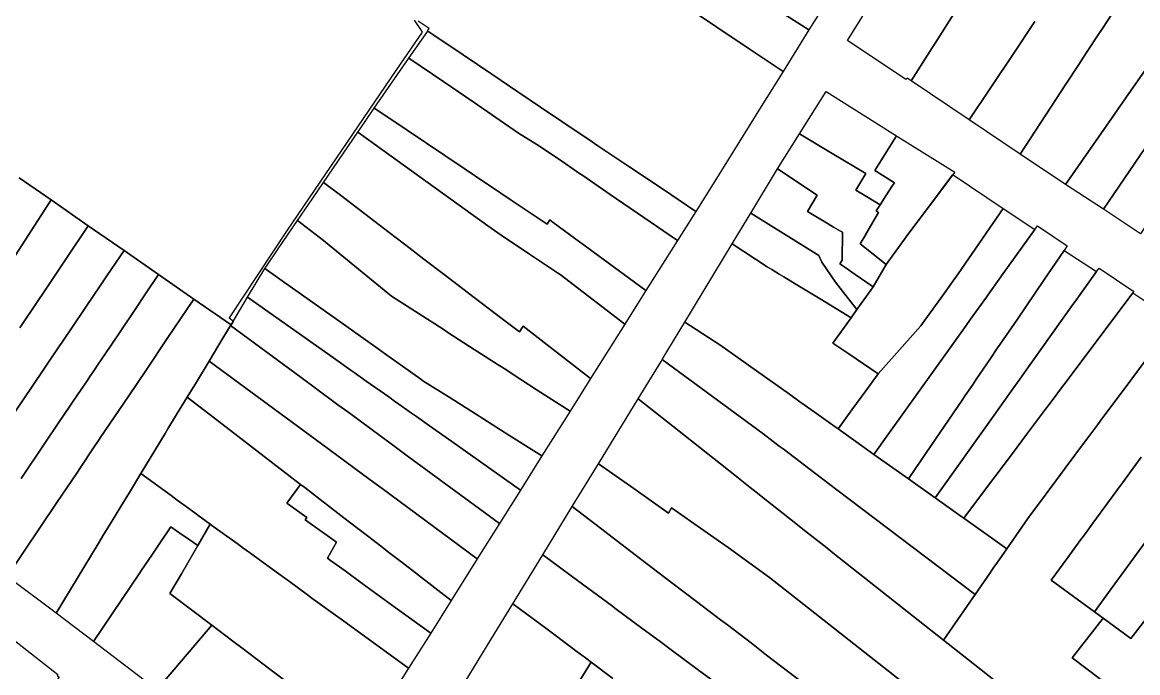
# Model space of a CAD drawing. Header units: metres. Extents: x 3 to 1005126, y 39 to 4383651.
# Drawn here: x 490497.1 to 490633.2, y 4371583 to 4371662.4 of the extents above; entities that cross this region are included whole.
import ezdxf

# ---------------------------------------------------------------- set-up
doc = ezdxf.new("R2010")
doc.units = ezdxf.units.M
doc.header["$MEASUREMENT"] = 0
doc.layers.add('TM_Llucmajor', color=7, linetype='Continuous')

msp = doc.modelspace()

# ---------------------------------------------------------------- linework, layer by layer
at = {"layer": 'TM_Llucmajor', "linetype": 'Continuous', "flags": 128}
for points in [[(490573.86, 4371674.04), (490557.47, 4371685.16), (490559.59, 4371689.38), (490560.38, 4371690.94), (490560.42, 4371691.03), (490563.08, 4371689.15), (490564.44, 4371688.19), (490575.49, 4371680.4), (490576.34, 4371679.8), (490577.05, 4371679.3), (490577.51, 4371678.98), (490580.26, 4371677.04), (490581.66, 4371676.05), (490583.98, 4371674.41), (490584.14, 4371674.3), (490595.3, 4371666.43), (490595.91, 4371666), (490593.09, 4371661.47), (490580.92, 4371669.23), (490578.56, 4371670.73), (490576.65, 4371672.08), (490573.86, 4371674.04)], [(490577.77, 4371664.5), (490570.76, 4371669.41), (490564.51, 4371673.8), (490554.89, 4371680.04), (490557.47, 4371685.16), (490573.86, 4371674.04), (490576.65, 4371672.08), (490578.56, 4371670.73), (490580.92, 4371669.23), (490593.09, 4371661.47), (490589.95, 4371656.39), (490585.67, 4371659.24), (490577.77, 4371664.5)], [(490624.4, 4371642.59), (490618.9, 4371646.29), (490624.47, 4371654.82), (490626.06, 4371657.24), (490627, 4371658.68), (490628.41, 4371660.84), (490628.93, 4371661.64), (490631.12, 4371664.99), (490631.16, 4371665.05), (490642.61, 4371682.12), (490644.06, 4371681.11), (490645.35, 4371680.21), (490648.34, 4371678.14), (490648.93, 4371677.73), (490638.29, 4371662.49), (490631.78, 4371653.16), (490630.4, 4371651.18), (490630.3, 4371651.05), (490624.4, 4371642.59)], [(490629.05, 4371639.59), (490624.4, 4371642.59), (490630.3, 4371651.05), (490630.4, 4371651.18), (490631.78, 4371653.16), (490638.29, 4371662.49), (490648.93, 4371677.73), (490653.04, 4371674.87), (490652.93, 4371674.7), (490647.43, 4371666.61), (490645.74, 4371664.13), (490640.7, 4371656.72), (490639.76, 4371655.33), (490638.57, 4371653.58), (490637.28, 4371651.68), (490636.7, 4371650.83), (490634.78, 4371648.01), (490629.05, 4371639.59)], [(490548.51, 4371655.11), (490544.25, 4371657.99), (490546.56, 4371661.31), (490547.43, 4371660.73), (490550.87, 4371658.41), (490554.36, 4371656.05), (490557.68, 4371653.81), (490561.59, 4371651.17), (490562.13, 4371650.81), (490563.69, 4371649.76), (490566.21, 4371648.07), (490567.33, 4371647.32), (490570.86, 4371644.95), (490571.21, 4371644.72), (490575.32, 4371641.96), (490577.11, 4371640.76), (490579.28, 4371639.3), (490577.03, 4371635.74), (490568.83, 4371641.37), (490565.5, 4371643.67), (490565.08, 4371643.94), (490562.51, 4371645.71), (490559.89, 4371647.47), (490557.65, 4371648.84), (490552.09, 4371652.69), (490548.51, 4371655.11)], [(490550.99, 4371644.55), (490541.68, 4371650.81), (490540.03, 4371651.92), (490544.25, 4371657.99), (490548.51, 4371655.11), (490552.09, 4371652.69), (490557.65, 4371648.84), (490559.89, 4371647.47), (490562.51, 4371645.71), (490565.08, 4371643.94), (490565.5, 4371643.67), (490568.83, 4371641.37), (490577.03, 4371635.74), (490573.18, 4371629.63), (490565.37, 4371635.38), (490565.24, 4371635.48), (490561.88, 4371637.96), (490561.45, 4371638.27), (490561.12, 4371637.74), (490558.22, 4371639.69), (490556.73, 4371640.69), (490556.21, 4371641.04), (490555.78, 4371641.33), (490555.08, 4371641.8), (490553.63, 4371642.77), (490550.99, 4371644.55)], [(490601.34, 4371644.18), (490603.52, 4371642.81), (490603.3, 4371642.47), (490602.49, 4371641.21), (490601.78, 4371640.11), (490600.12, 4371641.12), (490598.82, 4371641.9), (490600.03, 4371643.92), (490595.94, 4371646.38), (490591.96, 4371648.78), (490595.19, 4371653.93), (490603.79, 4371648.54), (490601.15, 4371644.3), (490601.34, 4371644.18)], [(490540.05, 4371647.5), (490538.01, 4371648.96), (490538.91, 4371650.28), (490540.03, 4371651.92), (490541.68, 4371650.81), (490550.99, 4371644.55), (490553.63, 4371642.77), (490555.08, 4371641.8), (490555.78, 4371641.33), (490556.21, 4371641.04), (490556.73, 4371640.69), (490558.22, 4371639.69), (490561.12, 4371637.74), (490561.45, 4371638.27), (490561.88, 4371637.96), (490565.24, 4371635.48), (490565.37, 4371635.38), (490573.18, 4371629.63), (490570.61, 4371625.53), (490562.7, 4371631.6), (490562.41, 4371631.82), (490558.86, 4371634.17), (490555.51, 4371636.39), (490553.87, 4371637.56), (490540.05, 4371647.5)], [(490535.89, 4371641.27), (490533.83, 4371642.84), (490538.01, 4371648.96), (490540.05, 4371647.5), (490553.87, 4371637.56), (490555.51, 4371636.39), (490558.86, 4371634.17), (490562.41, 4371631.82), (490562.7, 4371631.6), (490570.61, 4371625.53), (490566.44, 4371618.89), (490558.2, 4371625.31), (490557.74, 4371624.59), (490555.65, 4371626.19), (490551.53, 4371629.33), (490548.56, 4371631.6), (490546.09, 4371633.49), (490544.39, 4371634.79), (490541.86, 4371636.71), (490535.89, 4371641.27)], [(490601.52, 4371639.2), (490601.57, 4371639.16), (490600.04, 4371636.54), (490600.02, 4371636.5), (490599.36, 4371635.33), (490602.52, 4371632.81), (490600.92, 4371630.09), (490598.72, 4371631.62), (490598.32, 4371631.9), (490597.47, 4371632.49), (490596.88, 4371632.9), (490597.15, 4371633.35), (490597.17, 4371636.75), (490596.94, 4371636.89), (490596.1, 4371637.39), (490595.43, 4371637.79), (490592.92, 4371639.3), (490594.09, 4371641.3), (490589.27, 4371644.49), (490591.96, 4371648.78), (490595.94, 4371646.38), (490600.03, 4371643.92), (490598.82, 4371641.9), (490600.12, 4371641.12), (490601.78, 4371640.11), (490601.3, 4371639.36), (490601.52, 4371639.2)], [(490601.34, 4371644.18), (490601.15, 4371644.3), (490603.79, 4371648.54), (490603.92, 4371648.46), (490610.89, 4371644.09), (490607.68, 4371639.83), (490605.05, 4371636.33), (490604.96, 4371636.2), (490603.48, 4371634.16), (490603.45, 4371634.11), (490602.52, 4371632.81), (490599.36, 4371635.33), (490600.02, 4371636.5), (490600.04, 4371636.54), (490601.57, 4371639.16), (490601.52, 4371639.2), (490601.3, 4371639.36), (490601.78, 4371640.11), (490602.49, 4371641.21), (490603.3, 4371642.47), (490603.52, 4371642.81), (490601.34, 4371644.18)], [(490594.68, 4371633.1), (490594.31, 4371633.93), (490586.01, 4371639.1), (490589.27, 4371644.49), (490594.09, 4371641.3), (490592.92, 4371639.3), (490595.43, 4371637.79), (490596.1, 4371637.39), (490596.94, 4371636.89), (490597.17, 4371636.75), (490597.15, 4371633.35), (490596.88, 4371632.9), (490597.47, 4371632.49), (490598.32, 4371631.9), (490598.72, 4371631.62), (490600.92, 4371630.09), (490600.64, 4371629.69), (490598.94, 4371627.31), (490597.2, 4371629.56), (490596.34, 4371630.67), (490594.68, 4371633.1)], [(490600.92, 4371630.09), (490602.52, 4371632.81), (490603.45, 4371634.11), (490603.48, 4371634.16), (490604.96, 4371636.2), (490605.05, 4371636.33), (490607.68, 4371639.83), (490610.66, 4371643.79), (490610.7, 4371643.77), (490616.8, 4371639.67), (490611.3, 4371631.67), (490609.19, 4371628.73), (490607.24, 4371626.01), (490606.75, 4371625.32), (490601.53, 4371619.46), (490597.96, 4371621.92), (490596.03, 4371623.24), (490598.23, 4371626.32), (490598.94, 4371627.31), (490600.64, 4371629.69), (490600.92, 4371630.09)], [(490533.81, 4371635.74), (490530.65, 4371638.18), (490532.44, 4371640.81), (490533.83, 4371642.84), (490535.89, 4371641.27), (490541.86, 4371636.71), (490544.39, 4371634.79), (490546.09, 4371633.49), (490548.56, 4371631.6), (490551.53, 4371629.33), (490555.65, 4371626.19), (490557.74, 4371624.59), (490558.2, 4371625.31), (490566.44, 4371618.89), (490563.94, 4371614.91), (490559.93, 4371617.5), (490557.91, 4371618.8), (490555.88, 4371620.11), (490555.54, 4371620.33), (490555.15, 4371620.58), (490552.55, 4371622.25), (490552.23, 4371622.46), (490549.14, 4371624.45), (490548.42, 4371624.91), (490542.14, 4371628.95), (490534.06, 4371635.55), (490533.81, 4371635.74)], [(490601.03, 4371609.64), (490600.11, 4371610.3), (490596.67, 4371612.75), (490598.35, 4371615.07), (490600.03, 4371617.39), (490601.53, 4371619.46), (490606.75, 4371625.32), (490607.24, 4371626.01), (490609.19, 4371628.73), (490611.3, 4371631.67), (490616.8, 4371639.67), (490620.66, 4371637.08), (490616.82, 4371631.72), (490614.93, 4371629.07), (490614.77, 4371628.85), (490612.82, 4371626.13), (490612.28, 4371625.37), (490610.95, 4371623.5), (490610.14, 4371622.37), (490602.73, 4371612.02), (490601.03, 4371609.64)], [(490589.47, 4371631.66), (490588.57, 4371632.21), (490588.01, 4371632.55), (490583.72, 4371635.33), (490585.1, 4371637.61), (490586.01, 4371639.1), (490594.31, 4371633.93), (490594.68, 4371633.1), (490596.34, 4371630.67), (490597.2, 4371629.56), (490598.94, 4371627.31), (490598.23, 4371626.32), (490594.46, 4371628.62), (490592.65, 4371629.72), (490591.41, 4371630.48), (490590.03, 4371631.32), (490589.47, 4371631.66)], [(490530.03, 4371629.95), (490526.67, 4371632.33), (490526.78, 4371632.51), (490528.31, 4371634.75), (490530.65, 4371638.18), (490533.81, 4371635.74), (490534.06, 4371635.55), (490542.14, 4371628.95), (490548.42, 4371624.91), (490549.14, 4371624.45), (490552.23, 4371622.46), (490552.55, 4371622.25), (490555.15, 4371620.58), (490555.54, 4371620.33), (490555.88, 4371620.11), (490557.91, 4371618.8), (490559.93, 4371617.5), (490563.94, 4371614.91), (490560.5, 4371609.46), (490556.46, 4371612.01), (490552.39, 4371614.59), (490551.94, 4371614.87), (490549.04, 4371616.7), (490545.97, 4371618.64), (490545.71, 4371618.82), (490543.47, 4371620.41), (490542.1, 4371621.39), (490541.39, 4371621.89), (490540.51, 4371622.51), (490535.29, 4371626.22), (490530.03, 4371629.95)], [(490605.25, 4371606.64), (490601.03, 4371609.64), (490602.73, 4371612.02), (490610.14, 4371622.37), (490610.95, 4371623.5), (490612.28, 4371625.37), (490612.82, 4371626.13), (490614.77, 4371628.85), (490614.93, 4371629.07), (490616.82, 4371631.72), (490620.66, 4371637.08), (490621, 4371637.56), (490624.63, 4371635.11), (490624.24, 4371634.54), (490621.77, 4371630.91), (490618.54, 4371626.16), (490616.45, 4371623.09), (490616.13, 4371622.63), (490615.27, 4371621.36), (490613.48, 4371618.73), (490613.05, 4371618.1), (490612.18, 4371616.82), (490611.8, 4371616.26), (490606.89, 4371609.05), (490605.25, 4371606.64)], [(490591.98, 4371616.07), (490590.71, 4371616.98), (490586.69, 4371619.84), (490582.21, 4371623.02), (490577.94, 4371625.78), (490583.72, 4371635.33), (490588.01, 4371632.55), (490588.57, 4371632.21), (490589.47, 4371631.66), (490590.03, 4371631.32), (490591.41, 4371630.48), (490592.65, 4371629.72), (490594.46, 4371628.62), (490598.23, 4371626.32), (490596.03, 4371623.24), (490597.96, 4371621.92), (490601.53, 4371619.46), (490600.03, 4371617.39), (490598.35, 4371615.07), (490596.67, 4371612.75), (490595.99, 4371613.23), (490593.75, 4371614.82), (490593.34, 4371615.11), (490592.21, 4371615.91), (490591.98, 4371616.07)], [(490608.49, 4371604.34), (490605.25, 4371606.64), (490606.89, 4371609.05), (490611.8, 4371616.26), (490612.18, 4371616.82), (490613.05, 4371618.1), (490613.48, 4371618.73), (490615.27, 4371621.36), (490616.13, 4371622.63), (490616.45, 4371623.09), (490618.54, 4371626.16), (490621.77, 4371630.91), (490624.24, 4371634.54), (490628.21, 4371631.97), (490625.6, 4371628.31), (490625.32, 4371627.92), (490620.1, 4371620.61), (490618.83, 4371618.82), (490617.8, 4371617.38), (490616.38, 4371615.4), (490615.69, 4371614.43), (490608.49, 4371604.34)], [(490535.03, 4371621.43), (490524.56, 4371628.82), (490526.67, 4371632.33), (490530.03, 4371629.95), (490535.29, 4371626.22), (490540.51, 4371622.51), (490541.39, 4371621.89), (490542.1, 4371621.39), (490543.47, 4371620.41), (490545.71, 4371618.82), (490545.97, 4371618.64), (490549.04, 4371616.7), (490551.94, 4371614.87), (490552.39, 4371614.59), (490556.46, 4371612.01), (490560.5, 4371609.46), (490557.87, 4371605.29), (490549.5, 4371611.2), (490546.75, 4371613.14), (490545.19, 4371614.25), (490544.58, 4371614.68), (490542.74, 4371615.98), (490542.67, 4371616.03), (490541.79, 4371616.65), (490539.05, 4371618.59), (490537.58, 4371619.63), (490537.21, 4371619.89), (490535.03, 4371621.43)], [(490611.65, 4371602.09), (490608.49, 4371604.34), (490615.69, 4371614.43), (490616.38, 4371615.4), (490617.8, 4371617.38), (490618.83, 4371618.82), (490620.1, 4371620.61), (490625.32, 4371627.92), (490625.6, 4371628.31), (490628.21, 4371631.97), (490628.51, 4371632.39), (490632.74, 4371629.52), (490632.63, 4371629.37), (490629.37, 4371625.02), (490626.52, 4371621.22), (490624.25, 4371618.19), (490624.05, 4371617.92), (490622.65, 4371616.05), (490621.98, 4371615.15), (490619.66, 4371612.06), (490618.51, 4371610.52), (490618.05, 4371609.9), (490614.66, 4371605.39), (490612.01, 4371601.84), (490611.65, 4371602.09)], [(490531.11, 4371619.01), (490522.49, 4371625.36), (490522.54, 4371625.44), (490524.56, 4371628.82), (490535.03, 4371621.43), (490537.21, 4371619.89), (490537.58, 4371619.63), (490539.05, 4371618.59), (490541.79, 4371616.65), (490542.67, 4371616.03), (490542.74, 4371615.98), (490544.58, 4371614.68), (490545.19, 4371614.25), (490546.75, 4371613.14), (490549.5, 4371611.2), (490557.87, 4371605.29), (490555.3, 4371601.19), (490546.94, 4371607.35), (490544.05, 4371609.48), (490541.91, 4371611.06), (490540.87, 4371611.82), (490538.34, 4371613.69), (490536.79, 4371614.83), (490535.59, 4371615.71), (490532.86, 4371617.72), (490531.11, 4371619.01)], [(490617.24, 4371598.12), (490612.01, 4371601.84), (490614.66, 4371605.39), (490618.05, 4371609.9), (490618.51, 4371610.52), (490619.66, 4371612.06), (490621.98, 4371615.15), (490622.65, 4371616.05), (490624.05, 4371617.92), (490624.25, 4371618.19), (490626.52, 4371621.22), (490629.37, 4371625.02), (490632.63, 4371629.37), (490637.78, 4371625.95), (490631.69, 4371617.78), (490629.23, 4371614.46), (490628.86, 4371613.98), (490628.36, 4371613.3), (490627.25, 4371611.81), (490625.65, 4371609.67), (490625.55, 4371609.53), (490624.37, 4371607.95), (490623.23, 4371606.41), (490619.81, 4371601.82), (490617.24, 4371598.12)], [(490501.17, 4371590.25), (490495.19, 4371594.75), (490501.27, 4371603.77), (490503.69, 4371607.36), (490504.16, 4371608.06), (490505.76, 4371610.44), (490506.44, 4371611.45), (490506.57, 4371611.65), (490510.04, 4371616.8), (490512.16, 4371619.94), (490514.83, 4371623.91), (490516.36, 4371626.17), (490517.99, 4371628.6), (490522.54, 4371625.44), (490522.49, 4371625.36), (490521.06, 4371623), (490519.87, 4371621.04), (490518.3, 4371618.47), (490517.19, 4371616.63), (490515.89, 4371614.5), (490514.84, 4371612.76), (490514.5, 4371612.2), (490513.23, 4371610.11), (490511.52, 4371607.3), (490510.12, 4371605), (490509.09, 4371603.29), (490507.7, 4371601), (490507.02, 4371599.89), (490506.3, 4371598.71), (490501.17, 4371590.25)], [(490534.36, 4371610.35), (490519.87, 4371621.04), (490521.06, 4371623), (490522.49, 4371625.36), (490531.11, 4371619.01), (490532.86, 4371617.72), (490535.59, 4371615.71), (490536.79, 4371614.83), (490538.34, 4371613.69), (490540.87, 4371611.82), (490541.91, 4371611.06), (490544.05, 4371609.48), (490546.94, 4371607.35), (490555.3, 4371601.19), (490552.6, 4371596.89), (490544.13, 4371603.14), (490540.98, 4371605.47), (490539.99, 4371606.2), (490537.82, 4371607.8), (490536.23, 4371608.98), (490535.47, 4371609.54), (490534.68, 4371610.12), (490534.36, 4371610.35)], [(490587.46, 4371612.18), (490575.18, 4371621.22), (490577.94, 4371625.78), (490582.21, 4371623.02), (490586.69, 4371619.84), (490590.71, 4371616.98), (490591.98, 4371616.07), (490592.21, 4371615.91), (490593.34, 4371615.11), (490593.75, 4371614.82), (490595.99, 4371613.23), (490596.67, 4371612.75), (490600.11, 4371610.3), (490601.03, 4371609.64), (490605.25, 4371606.64), (490608.49, 4371604.34), (490611.65, 4371602.09), (490612.01, 4371601.84), (490617.24, 4371598.12), (490616.03, 4371596.38), (490615.68, 4371595.87), (490615.43, 4371595.5), (490615.21, 4371595.18), (490613.39, 4371592.56), (490596.51, 4371605.33), (490593.92, 4371607.29), (490589.93, 4371610.31), (490589.47, 4371610.66), (490588.74, 4371611.21), (490587.46, 4371612.18)], [(490531.02, 4371605.98), (490519.97, 4371614.49), (490519.12, 4371615.14), (490517.19, 4371616.63), (490518.3, 4371618.47), (490519.87, 4371621.04), (490534.36, 4371610.35), (490534.68, 4371610.12), (490535.47, 4371609.54), (490536.23, 4371608.98), (490537.82, 4371607.8), (490539.99, 4371606.2), (490540.98, 4371605.47), (490544.13, 4371603.14), (490552.6, 4371596.89), (490549.4, 4371591.79), (490543.41, 4371596.43), (490541.81, 4371597.66), (490540.94, 4371598.34), (490539.18, 4371599.69), (490536.98, 4371601.39), (490536.85, 4371601.49), (490533.4, 4371604.15), (490531.53, 4371605.59), (490531.02, 4371605.98)], [(490576.46, 4371613.09), (490572.25, 4371616.42), (490575.04, 4371620.99), (490575.18, 4371621.22), (490587.46, 4371612.18), (490588.74, 4371611.21), (490589.47, 4371610.66), (490589.93, 4371610.31), (490593.92, 4371607.29), (490596.51, 4371605.33), (490613.39, 4371592.56), (490612.35, 4371591.06), (490609.52, 4371586.97), (490596.02, 4371597.64), (490595.29, 4371598.22), (490592.72, 4371600.25), (490590.73, 4371601.82), (490587.28, 4371604.55), (490587.02, 4371604.75), (490585.93, 4371605.61), (490584.28, 4371606.91), (490584.03, 4371607.11), (490576.46, 4371613.09)], [(490515.22, 4371604.61), (490511.52, 4371607.3), (490513.23, 4371610.11), (490514.5, 4371612.2), (490514.84, 4371612.76), (490515.89, 4371614.5), (490517.19, 4371616.63), (490519.12, 4371615.14), (490519.97, 4371614.49), (490531.02, 4371605.98), (490529.35, 4371603.69), (490531.78, 4371601.92), (490531.6, 4371601.67), (490535.4, 4371598.91), (490534.31, 4371596.97), (490534.66, 4371596.71), (490536.46, 4371595.41), (490538.54, 4371593.9), (490542.58, 4371590.97), (490546.91, 4371587.83), (490544.21, 4371583.53), (490535.86, 4371589.6), (490532.58, 4371591.99), (490531.69, 4371592.63), (490529.67, 4371594.11), (490528.07, 4371595.27), (490527.34, 4371595.8), (490524.79, 4371597.65), (490523.98, 4371598.24), (490523.28, 4371598.75), (490521.73, 4371599.87), (490520.2, 4371600.98), (490520, 4371601.13), (490518.48, 4371602.24), (490518.29, 4371602.38), (490516.93, 4371603.37), (490515.96, 4371604.07), (490515.22, 4371604.61)], [(490505.75, 4371586.79), (490501.17, 4371590.25), (490506.3, 4371598.71), (490507.02, 4371599.89), (490507.7, 4371601), (490509.09, 4371603.29), (490510.12, 4371605), (490511.52, 4371607.3), (490515.22, 4371604.61), (490515.96, 4371604.07), (490516.93, 4371603.37), (490518.29, 4371602.38), (490518.48, 4371602.24), (490520, 4371601.13), (490518.49, 4371598.54), (490516.77, 4371599.71), (490516.58, 4371599.84), (490515.18, 4371600.78), (490513.84, 4371598.79), (490512.94, 4371597.46), (490511.53, 4371595.37), (490511.41, 4371595.19), (490505.75, 4371586.79)], [(490531.78, 4371601.92), (490529.35, 4371603.69), (490531.02, 4371605.98), (490531.53, 4371605.59), (490533.4, 4371604.15), (490536.85, 4371601.49), (490536.98, 4371601.39), (490539.18, 4371599.69), (490540.94, 4371598.34), (490541.81, 4371597.66), (490543.41, 4371596.43), (490549.4, 4371591.79), (490546.91, 4371587.83), (490542.58, 4371590.97), (490538.54, 4371593.9), (490536.46, 4371595.41), (490534.66, 4371596.71), (490534.31, 4371596.97), (490535.4, 4371598.91), (490531.6, 4371601.67), (490531.78, 4371601.92)], [(490513.49, 4371580.91), (490505.75, 4371586.79), (490511.41, 4371595.19), (490511.53, 4371595.37), (490512.94, 4371597.46), (490513.84, 4371598.79), (490515.18, 4371600.78), (490516.58, 4371599.84), (490516.77, 4371599.71), (490518.49, 4371598.54), (490517.25, 4371596.41), (490516.47, 4371595.08), (490515.07, 4371592.68), (490520.19, 4371588.8), (490513.49, 4371580.91)], [(490553.96, 4371575.26), (490549.04, 4371578.48), (490549.36, 4371579), (490551.12, 4371581.88), (490554.3, 4371587.1), (490556.94, 4371591.42), (490560.18, 4371589), (490561.12, 4371588.3), (490564.11, 4371586.07), (490564.81, 4371585.54), (490565.36, 4371585.13), (490565.8, 4371584.8), (490566.49, 4371584.29), (490564.09, 4371580.4), (490563.68, 4371579.74), (490562.2, 4371577.34), (490561.15, 4371575.61), (490560.16, 4371574), (490559.89, 4371573.56), (490557.01, 4371575.37), (490556.3, 4371573.73), (490553.96, 4371575.26)], [(490501.31, 4371582.66), (490501.55, 4371582.47), (490500.06, 4371580.58), (490499.25, 4371579.57), (490502.3, 4371577.14), (490500.68, 4371575.1), (490497.87, 4371577.34), (490497.63, 4371577.53), (490495.14, 4371574.4), (490494.96, 4371574.17), (490495.51, 4371573.72), (490495.27, 4371573.4), (490493.76, 4371571.4), (490492.73, 4371570.04), (490487.93, 4371573.66), (490485.78, 4371575.28), (490486.43, 4371576.37), (490488.41, 4371579.69), (490491.12, 4371584.24), (490493.79, 4371588.71), (490501.38, 4371582.78), (490501.31, 4371582.66)], [(490517.95, 4371577.45), (490513.49, 4371580.91), (490520.19, 4371588.8), (490522.75, 4371586.86), (490524.02, 4371585.89), (490527.27, 4371583.43), (490530.51, 4371580.97), (490534.52, 4371577.92), (490538.68, 4371574.77), (490535.26, 4371569.78), (490532.86, 4371571.81), (490532.43, 4371572.17), (490528.34, 4371575.63), (490527.59, 4371576.27), (490522.76, 4371580.35), (490521.07, 4371581.78), (490518.78, 4371578.6), (490517.95, 4371577.45)]]:
    msp.add_lwpolyline(points, close=True, dxfattribs=at)
for points in [[(490610.77, 4371663.4), (490605.59, 4371655.23), (490605.59, 4371655.23), (490605.07, 4371655.58), (490604.93, 4371655.39), (490597.81, 4371660.15), (490603.04, 4371668.62)], [(490577.77, 4371664.5), (490585.67, 4371659.24), (490589.95, 4371656.39), (490587.06, 4371651.77), (490583.27, 4371645.67), (490581, 4371642.03), (490579.28, 4371639.3), (490577.11, 4371640.76), (490575.32, 4371641.96), (490571.21, 4371644.72), (490570.86, 4371644.95), (490567.33, 4371647.32), (490566.21, 4371648.07), (490563.69, 4371649.76), (490562.13, 4371650.81), (490561.59, 4371651.17), (490557.68, 4371653.81), (490554.36, 4371656.05), (490550.87, 4371658.41), (490547.43, 4371660.73), (490546.56, 4371661.31), (490546.52, 4371661.33), (490546.52, 4371661.33), (490546.71, 4371661.61), (490545.38, 4371662.52)], [(490631.12, 4371664.99), (490628.93, 4371661.64), (490628.41, 4371660.84), (490627, 4371658.68), (490626.06, 4371657.24), (490624.47, 4371654.82), (490618.9, 4371646.29), (490618.9, 4371646.29), (490612.66, 4371650.48), (490618.03, 4371658.5), (490620.69, 4371662.48)], [(490651.65, 4371663.73), (490650.03, 4371661.29), (490646.2, 4371655.54), (490645.05, 4371653.82), (490642.92, 4371650.61), (490641.45, 4371648.41), (490641.08, 4371647.85), (490636.32, 4371640.7), (490633.57, 4371636.57), (490633.57, 4371636.57), (490629.05, 4371639.59), (490634.78, 4371648.01), (490636.7, 4371650.83), (490637.28, 4371651.68), (490638.57, 4371653.58), (490639.76, 4371655.33), (490640.7, 4371656.72), (490645.74, 4371664.13)], [(490620.69, 4371662.48), (490618.03, 4371658.5), (490612.66, 4371650.48), (490612.66, 4371650.48), (490605.59, 4371655.23), (490610.77, 4371663.4)], [(490544.9, 4371662.64), (490545.73, 4371661.4), (490545.86, 4371661.2), (490542.66, 4371656.5), (490529.39, 4371637), (490522.29, 4371626.33), (490522.83, 4371625.92), (490522.54, 4371625.44), (490517.99, 4371628.6), (490513.67, 4371631.6), (490509.47, 4371634.52), (490505.1, 4371637.56), (490500.56, 4371640.71), (490496.67, 4371643.41)], [(490496.67, 4371643.41), (490500.56, 4371640.71), (490499.31, 4371638.76), (490498.57, 4371637.63), (490492.37, 4371628.01)], [(490492.37, 4371628.01), (490498.57, 4371637.63), (490499.31, 4371638.76), (490500.56, 4371640.71), (490505.1, 4371637.56), (490502.45, 4371633.6), (490500.07, 4371630.04), (490497.16, 4371625.7), (490496.75, 4371625.08)], [(490496.75, 4371625.08), (490497.16, 4371625.7), (490500.07, 4371630.04), (490502.45, 4371633.6), (490505.1, 4371637.56), (490509.47, 4371634.52), (490507.92, 4371632.23), (490507.38, 4371631.44), (490506.39, 4371629.96), (490505.95, 4371629.31), (490501.9, 4371623.33), (490501.6, 4371622.88), (490498.17, 4371617.81), (490495.54, 4371613.91)], [(490495.54, 4371613.91), (490498.17, 4371617.81), (490501.6, 4371622.88), (490501.9, 4371623.33), (490505.95, 4371629.31), (490506.39, 4371629.96), (490507.38, 4371631.44), (490507.92, 4371632.23), (490509.47, 4371634.52), (490513.67, 4371631.6), (490512.16, 4371629.36), (490510.65, 4371627.1), (490507.8, 4371622.87), (490506.24, 4371620.54), (490505.94, 4371620.1), (490505.69, 4371619.73), (490505.31, 4371619.16), (490505.04, 4371618.76), (490504.07, 4371617.32), (490503.86, 4371617.02), (490502.08, 4371614.39), (490501.4, 4371613.37), (490499.81, 4371611.01), (490496.92, 4371606.7)], [(490496.92, 4371606.7), (490499.81, 4371611.01), (490501.4, 4371613.37), (490502.08, 4371614.39), (490503.86, 4371617.02), (490504.07, 4371617.32), (490505.04, 4371618.76), (490505.31, 4371619.16), (490505.69, 4371619.73), (490505.94, 4371620.1), (490506.24, 4371620.54), (490507.8, 4371622.87), (490510.65, 4371627.1), (490512.16, 4371629.36), (490513.67, 4371631.6), (490517.99, 4371628.6), (490516.36, 4371626.17), (490514.83, 4371623.91), (490512.16, 4371619.94), (490510.04, 4371616.8), (490506.57, 4371611.65), (490506.44, 4371611.45), (490505.76, 4371610.44), (490504.16, 4371608.06), (490503.69, 4371607.36), (490501.27, 4371603.77), (490495.19, 4371594.75)], [(490633.82, 4371570.53), (490632.44, 4371568.85), (490624.13, 4371575.42), (490613.92, 4371583.49), (490613.92, 4371583.49), (490609.52, 4371586.97), (490612.35, 4371591.06), (490613.39, 4371592.56), (490615.21, 4371595.18), (490615.43, 4371595.5), (490615.68, 4371595.87), (490616.03, 4371596.38), (490617.24, 4371598.12), (490619.81, 4371601.82), (490623.23, 4371606.41), (490624.37, 4371607.95), (490625.55, 4371609.53), (490625.65, 4371609.67), (490627.25, 4371611.81), (490628.36, 4371613.3), (490628.86, 4371613.98), (490629.23, 4371614.46), (490631.69, 4371617.78), (490637.78, 4371625.95)], [(490614.41, 4371574.08), (490588.28, 4371594.61), (490583.23, 4371598.29), (490580.26, 4371600.36), (490576.33, 4371603.12), (490575.93, 4371602.45), (490571.7, 4371605.46), (490571.7, 4371605.46), (490567.4, 4371608.51), (490572.25, 4371616.42), (490576.46, 4371613.09), (490584.03, 4371607.11), (490584.28, 4371606.91), (490585.93, 4371605.61), (490587.02, 4371604.75), (490587.28, 4371604.55), (490590.73, 4371601.82), (490592.72, 4371600.25), (490595.29, 4371598.22), (490596.02, 4371597.64), (490609.52, 4371586.97), (490613.92, 4371583.49), (490624.13, 4371575.42)], [(490613.7, 4371565.47), (490587.92, 4371585.15), (490586.06, 4371586.58), (490583.13, 4371588.82), (490582.28, 4371589.46), (490579.35, 4371591.7), (490576.36, 4371593.98), (490572.57, 4371596.87), (490572.57, 4371596.87), (490568.55, 4371599.94), (490568.35, 4371600.1), (490564.2, 4371603.27), (490567.4, 4371608.51), (490571.7, 4371605.46), (490575.93, 4371602.45), (490576.33, 4371603.12), (490580.26, 4371600.36), (490583.23, 4371598.29), (490588.28, 4371594.61), (490614.41, 4371574.08)], [(490633.65, 4371609.29), (490631.39, 4371606.19), (490631.13, 4371605.84), (490628.91, 4371602.81), (490628.65, 4371602.45), (490627.76, 4371601.24), (490626.84, 4371599.99), (490626.18, 4371599.08), (490624.72, 4371597.07), (490622.68, 4371594.28), (490625.38, 4371592.3), (490627.95, 4371590.41), (490629, 4371589.64), (490625.21, 4371584.79), (490628.57, 4371582.29), (490637.57, 4371575.09)], [(490636.4, 4371601.99), (490630.89, 4371594.44), (490630, 4371593.22), (490627.95, 4371590.41), (490627.95, 4371590.41), (490625.38, 4371592.3), (490622.68, 4371594.28), (490624.72, 4371597.07), (490626.18, 4371599.08), (490626.84, 4371599.99), (490627.76, 4371601.24), (490628.65, 4371602.45), (490628.91, 4371602.81), (490631.13, 4371605.84), (490631.39, 4371606.19), (490633.65, 4371609.29)], [(490581.12, 4371582.2), (490579.61, 4371583.32), (490576.09, 4371585.92), (490574.91, 4371586.79), (490572.86, 4371588.32), (490569.4, 4371590.88), (490569.1, 4371591.1), (490569.1, 4371591.1), (490564.85, 4371594.24), (490560.6, 4371597.39), (490564.2, 4371603.27), (490568.35, 4371600.1), (490568.55, 4371599.94), (490572.57, 4371596.87), (490576.36, 4371593.98), (490579.35, 4371591.7), (490582.28, 4371589.46), (490583.13, 4371588.82), (490586.06, 4371586.58), (490587.92, 4371585.15), (490613.7, 4371565.47)], [(490634.21, 4371589.53), (490632.38, 4371587.16), (490629, 4371589.64), (490629, 4371589.64), (490627.95, 4371590.41), (490630, 4371593.22), (490630.89, 4371594.44), (490636.4, 4371601.99)], [(490530.51, 4371580.97), (490527.27, 4371583.43), (490524.02, 4371585.89), (490522.75, 4371586.86), (490520.19, 4371588.8), (490520.19, 4371588.8), (490515.07, 4371592.68), (490516.47, 4371595.08), (490517.25, 4371596.41), (490518.49, 4371598.54), (490520, 4371601.13), (490520.2, 4371600.98), (490521.73, 4371599.87), (490523.28, 4371598.75), (490523.98, 4371598.24), (490524.79, 4371597.65), (490527.34, 4371595.8), (490528.07, 4371595.27), (490529.67, 4371594.11), (490531.69, 4371592.63), (490532.58, 4371591.99), (490535.86, 4371589.6), (490544.21, 4371583.53), (490538.68, 4371574.77)], [(490569.16, 4371582.3), (490566.49, 4371584.29), (490565.8, 4371584.8), (490565.36, 4371585.13), (490564.81, 4371585.54), (490564.11, 4371586.07), (490564.11, 4371586.07), (490561.12, 4371588.3), (490560.18, 4371589), (490556.94, 4371591.42), (490560.6, 4371597.39), (490564.85, 4371594.24), (490569.1, 4371591.1), (490569.4, 4371590.88), (490572.86, 4371588.32), (490574.91, 4371586.79), (490576.09, 4371585.92), (490579.61, 4371583.32), (490581.12, 4371582.2)], [(490637.57, 4371575.09), (490628.57, 4371582.29), (490625.21, 4371584.79), (490629, 4371589.64), (490632.38, 4371587.16), (490634.21, 4371589.53)], [(490564.09, 4371580.4), (490566.49, 4371584.29), (490569.16, 4371582.3)]]:
    msp.add_lwpolyline(points, dxfattribs=at)

doc.saveas('drawing.dxf')
